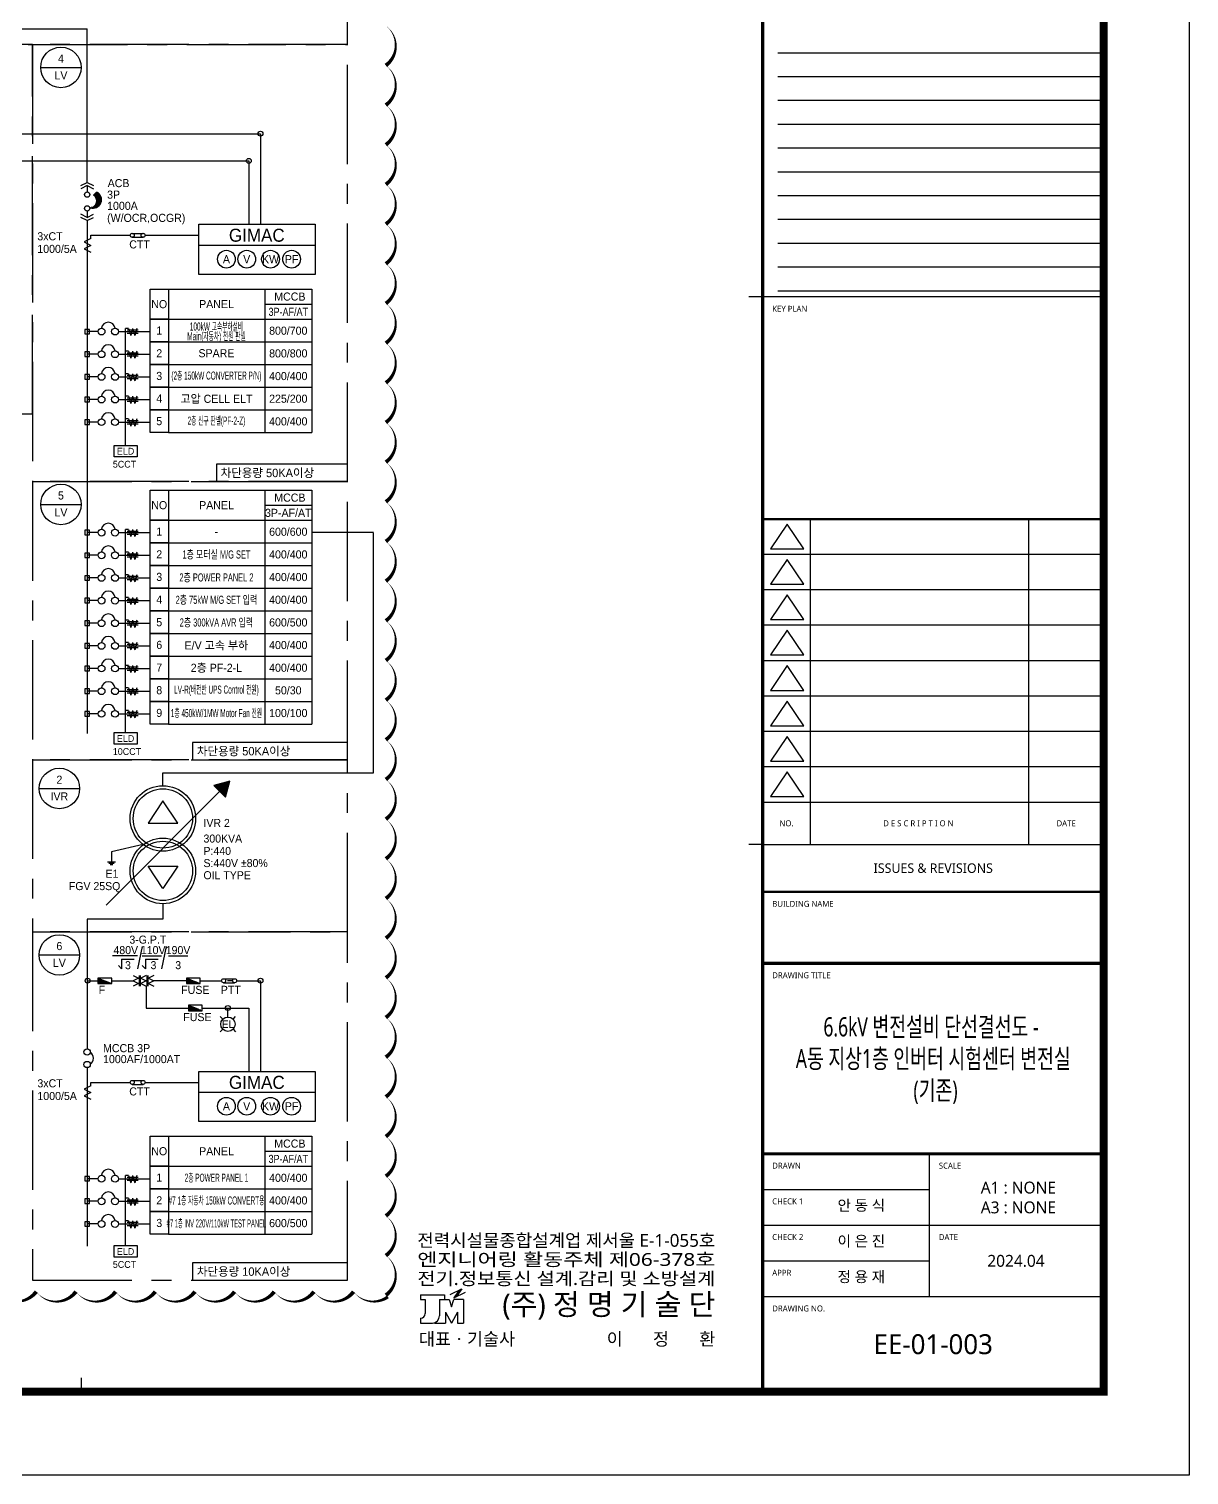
# Model space of a CAD drawing. Header units: millimetres. Extents: x 0 to 252300, y -45585 to -15885.
# Drawn here: x 111524 to 126150, y -45585 to -27358 of the extents above; entities that cross this region are included whole.
import ezdxf
from ezdxf.enums import TextEntityAlignment as Align

# ---------------------------------------------------------------- set-up
doc = ezdxf.new("R2010")
doc.units = ezdxf.units.MM
doc.header["$LTSCALE"] = 1000
for name, pattern in [('CEN', [62, 60, -1, 0, -1]), ('CENTER', [2, 1.25, -0.25, 0.25, -0.25]), ('ELP', [16.5, 14, -1, 0.5, -1])]:
    doc.linetypes.add(name, pattern=pattern)
for name, color, linetype in [('100', 4, 'Continuous'), ('150', 6, 'Continuous'), ('50', 3, 'Continuous'), ('60', 2, 'Continuous'), ('ABC', 1, 'Continuous'), ('BUS', 6, 'Continuous'), ('ELEC-BOX', 4, 'Continuous'), ('ELEC-TEXT', 2, 'Continuous'), ('L1-CEILING', 3, 'Continuous'), ('L3-GROUND', 2, 'ELP'), ('LAR', 1, 'Continuous'), ('line', 9, 'Continuous'), ('LINE3', 1, 'CENTER'), ('LL', 2, 'Continuous'), ('S', 4, 'Continuous'), ('SYM', 3, 'Continuous'), ('TEXT', 3, 'Continuous'), ('XR-SHEET(통신)$0$WD-E$0$WD', 6, 'Continuous'), ('XR-SHEET-SHT', 5, 'Continuous'), ('XR-SHEET-TEXT', 3, 'Continuous'), ('XREF', 7, 'CEN'), ('공동구', 8, 'Continuous')]:
    doc.layers.add(name, color=color, linetype=linetype)
doc.layers.add('XR-SHEET-TEMP', color=171, linetype='Continuous', plot=False)
doc.styles.add('GHS', font='malgun.ttf')
doc.styles.add('XR-SHEET$0$XREF-Form$0$맑은고딕', font='malgun.ttf')
doc.styles.add('XR-SHEET(통신)$0$WD-E$0$GHS', font='malgun.ttf')
doc.styles.add('돋움', font='')
doc.styles.add('맑은고딕', font='malgun.ttf')
doc.styles.add('맑은고딕B', font='malgunbd.ttf')
doc.styles.get('돋움').set_extended_font_data('Dotum')

# ---------------------------------------------------------------- blocks, each defined once
blk = doc.blocks.new('A$C73120EFD')
at = {"layer": 'XR-SHEET(통신)$0$WD-E$0$WD', "color": 4}
for p, q in [((-26494, 7105), (-26082, 7309)), ((-26165, 7268), (-26370, 6991)), ((-26370, 6991), (-25958, 7194)), ((-26308, 7075), (-26194, 7157)), ((-26082, 7309), (-26288, 7031)), ((-26287, 7103), (-26173, 7186)), ((-26266, 7131), (-26153, 7214)), ((-26245, 7160), (-26132, 7242)), ((-26224, 7188), (-26111, 7270)), ((-26203, 7216), (-26090, 7298)), ((-26183, 7244), (-26117, 7292)), ((-27546, 7102), (-27546, 6933)), ((-27546, 7102), (-26702, 7102)), ((-27546, 6933), (-27377, 6933)), ((-27377, 6933), (-27377, 6434)), ((-26871, 6933), (-26871, 6358)), ((-26871, 6933), (-26534, 6933)), ((-26702, 7102), (-26702, 6933)), ((-26534, 6933), (-26449, 6680)), ((-26449, 6680), (-26365, 6933)), ((-26370, 6991), (-26257, 7073)), ((-26027, 6933), (-26365, 6933)), ((-26349, 7019), (-26236, 7101)), ((-26328, 7047), (-26215, 7129)), ((-26314, 7018), (-26278, 7045)), ((-26027, 6933), (-26027, 6105)), ((-27546, 6273), (-27546, 6105)), ((-27546, 6273), (-27538, 6273)), ((-27052, 6115), (-27052, 6105)), ((-26660, 6490), (-26449, 6105)), ((-26660, 6490), (-26660, 6105)), ((-26238, 6490), (-26449, 6105)), ((-26238, 6490), (-26238, 6105)), ((-27546, 6105), (-27124, 6105)), ((-27052, 6105), (-26660, 6105)), ((-26238, 6105), (-26027, 6105))]:
    blk.add_line(p, q, dxfattribs=at)
for centre, radius in [((-27538, 6434), 160), ((-27124, 6358), 253)]:
    blk.add_arc(centre, radius, 270, 0, dxfattribs=at)
at = {"layer": 'XR-SHEET(통신)$0$WD-E$0$WD', "color": 4, "style": 'XR-SHEET(통신)$0$WD-E$0$GHS'}
for s, width, p, p2 in [('전력시설물종합설계업 제서울 E-1-055호', 0.877197, (-27655, 8791), (-17155, 8791)), ('엔지니어링 활동주체 제06-378호', 1.078185, (-27655, 8118), (-17155, 8118)), ('전기.정보통신 설계.감리 및 소방설계', 0.962199, (-27655, 7445), (-17155, 7445))]:
    blk.add_text(s, height=450, dxfattribs=dict(at, width=width)).set_placement(p, p2, align=Align.FIT)
for s, height, p in [('(주) 정 명 기 술 단', 750, (-17155, 6387)), ('이       정       환', 450, (-17155, 5315))]:
    blk.add_text(s, height=height, dxfattribs=at).set_placement(p, align=Align.RIGHT)
blk.add_text('대표ㆍ기술사 ', height=450, dxfattribs=at).set_placement((-27597, 5315))
blk = doc.blocks.new('XR-SHEET$0$XREF-Form$0$xr-form$0$TITLE')
at = {"layer": 'XR-SHEET-TEXT', "color": 4, "style": '맑은고딕B'}
for tag, height, p in [('TITLE1', 6, (776, 116.69)), ('TITLE4', 6, (776, 111.7)), ('TITLE2', 6, (776, 107.09)), ('TITLE5', 6, (776, 102.09)), ('TITLE3', 6, (776, 97.38)), ('A0.00', 7, (775.56, 32.33))]:
    blk.add_attdef(tag, text='', height=height, dxfattribs=at).set_placement(p, align=Align.MIDDLE_CENTER)
at = {"layer": 'XR-SHEET-TEXT', "color": 3, "style": 'XR-SHEET$0$XREF-Form$0$맑은고딕'}
for tag, p in [('NAME-1', (752.37, 76.33)), ('NAME-2', (752.37, 67.33)), ('NAME-3', (752.37, 58.33)), ('NAME-4', (752.37, 49.33))]:
    blk.add_attdef(tag, text='', height=2.7, dxfattribs=at).set_placement(p, align=Align.MIDDLE_LEFT)
for tag, p in [('SCALE-A1', (796.39, 73.17)), ('SCALE-A3', (796.39, 68.31)), ('DATE', (797.36, 53.01))]:
    blk.add_attdef(tag, text='', height=3, dxfattribs=at).set_placement(p, align=Align.MIDDLE)
blk = doc.blocks.new('XR-FORM-EE', base_point=(461, 408))
at = {"layer": 'Defpoints', "linetype": 'Continuous', "ltscale": 2}
for points in [[(147457, 71711), (163900, 71711)], [(147457, 70511), (163900, 70511)], [(147457, 69311), (163900, 69311)], [(147457, 68111), (163900, 68111)], [(147457, 66911), (163900, 66911)], [(147457, 65711), (163900, 65711)], [(147457, 64511), (163900, 64511)], [(147457, 63311), (163900, 63311)], [(147457, 62111), (163900, 62111)], [(147457, 60911), (163900, 60911)], [(147457, 59711), (163900, 59711)]]:
    blk.add_lwpolyline(points, dxfattribs=at)
at = {"layer": 'XR-SHEET-SHT', "color": 5}
for p, q in [((163900, 59400), (146700, 59400)), ((163900, 48198), (146700, 48198)), ((149100, 48198), (149100, 31800)), ((160100, 48198), (160100, 31800)), ((163900, 46413), (146700, 46413)), ((163900, 44628), (146700, 44628)), ((163900, 42844), (146700, 42844)), ((163900, 41059), (146700, 41059)), ((163900, 39274), (146700, 39274)), ((163900, 37489), (146700, 37489)), ((163900, 35705), (146700, 35705)), ((146700, 33920), (163900, 33920)), ((146700, 31800), (163900, 31800)), ((146700, 25800), (163900, 25800)), ((155100, 16200), (155100, 9000)), ((146700, 14400), (155100, 14400)), ((146700, 12600), (163900, 12600)), ((146700, 10800), (155100, 10800)), ((146700, 9000), (163900, 9000))]:
    blk.add_line(p, q, dxfattribs=at)
blk.add_lwpolyline([(0, 118800), (168200, 118800), (168200, 0), (0, 0)], close=True, dxfattribs=at)
at = {"layer": 'XR-SHEET-SHT', "color": 5, "const_width": 400}
blk.add_lwpolyline([(9300, 114600), (163900, 114600), (163900, 4200), (9300, 4200)], close=True, dxfattribs=at)
at = {"layer": 'XR-SHEET-SHT', "color": 5}
for points, const_width in [([(146700, 114600), (146700, 4200)], 160), ([(146700, 48198), (163900, 48198)], 114), ([(146700, 29400), (163900, 29400)], 114), ([(146700, 25800), (163900, 25800)], 160), ([(146700, 25800), (163900, 25800)], 140), ([(146700, 16200), (163900, 16200)], 160)]:
    blk.add_lwpolyline(points, dxfattribs=dict(at, const_width=const_width))
at = {"layer": 'XR-SHEET-SHT', "color": 5, "flags": 128}
for points in [[(147937, 47949), (147097, 46700), (148777, 46700)], [(147937, 46165), (147097, 44915), (148777, 44915)], [(147937, 44380), (147097, 43131), (148777, 43131)], [(147937, 42595), (147097, 41346), (148777, 41346)], [(147937, 40810), (147097, 39561), (148777, 39561)], [(147937, 39026), (147097, 37776), (148777, 37776)], [(147937, 37241), (147097, 35992), (148777, 35992)], [(147937, 35456), (147097, 34207), (148777, 34207)]]:
    blk.add_lwpolyline(points, close=True, dxfattribs=at)
at = {"layer": 'XR-SHEET-TEMP'}
for p, q in [((146700, 59400), (146000, 59400)), ((146700, 31800), (146000, 31800)), ((112350, 4200), (112350, 4900))]:
    blk.add_line(p, q, dxfattribs=at)
at = {"layer": 'S', "xscale": 1.431220871780062, "yscale": 1.431220896772468, "zscale": 1.431220886775505}
blk.add_blockref('A$C73120EFD', (168863, -1070), dxfattribs=at)
at = {"layer": 'XR-SHEET-TEXT', "color": 3}
ref = blk.add_blockref('XR-SHEET$0$XREF-Form$0$xr-form$0$TITLE', (0, -297), dxfattribs=dict(at, xscale=200, yscale=200, zscale=200))
ref.add_attrib('NAME-2', '안 동 식', dxfattribs={"color": 3, "height": 540, "style": '맑은고딕'}).set_placement((150474, 13169), align=Align.BOTTOM_LEFT)
ref.add_attrib('NAME-3', '이 은 진', dxfattribs={"color": 3, "height": 540, "style": '맑은고딕'}).set_placement((150474, 11369), align=Align.BOTTOM_LEFT)
ref.add_attrib('NAME-4', '정 용 재', dxfattribs={"color": 3, "height": 540, "style": '맑은고딕'}).set_placement((150474, 9569), align=Align.BOTTOM_LEFT)
ref.add_attrib('DATE', '2024.04', dxfattribs={"color": 3, "height": 600, "style": '맑은고딕'}).set_placement((159471, 10800), align=Align.MIDDLE)
at = {"layer": 'XR-SHEET-SHT', "color": 7, "style": 'XR-SHEET$0$XREF-Form$0$맑은고딕'}
for s, p in [('KEY PLAN', (147180, 58800)), ('BUILDING NAME', (147180, 28800)), ('DRAWING TITLE', (147180, 25200)), ('DRAWN', (147180, 15600)), ('SCALE', (155580, 15600)), ('CHECK 1', (147180, 13800)), ('CHECK 2', (147180, 12000)), ('DATE', (155580, 12000)), ('APPR', (147180, 10200)), ('DRAWING NO.', (147180, 8400))]:
    blk.add_text(s, height=300, dxfattribs=at).set_placement(p, align=Align.MIDDLE_LEFT)
for s, height, p in [('NO.', 300, (147900, 32860)), ('D E S C R I P T I O N ', 300, (154600, 32860)), ('DATE', 300, (162000, 32860)), ('ISSUES & REVISIONS', 480, (155300, 30600))]:
    blk.add_text(s, height=height, dxfattribs=at).set_placement(p, align=Align.MIDDLE_CENTER)

msp = doc.modelspace()

# ---------------------------------------------------------------- hatches: boundary and pattern name
at = {"layer": '공동구'}
msp.add_hatch(color=6, dxfattribs=at).paths.add_polyline_path([(114003, -37039), (114057, -36839), (113857, -36893)])

# ---------------------------------------------------------------- linework, layer by layer
at = {"color": 6}
for p, q in [((112327, -29616), (112437, -29506)), ((112341, -29615), (112437, -29520)), ((112342, -29454), (112383, -29414)), ((112350, -29460), (112391, -29419)), ((112356, -29467), (112399, -29424)), ((112362, -29475), (112406, -29431)), ((112367, -29483), (112412, -29438)), ((112369, -29561), (112436, -29493)), ((112371, -29492), (112418, -29445)), ((112374, -29502), (112423, -29453)), ((112375, -29541), (112434, -29482)), ((112376, -29513), (112427, -29462)), ((112377, -29526), (112431, -29472)), ((112304, -29613), (112307, -29609)), ((112315, -29615), (112327, -29602)), ((112358, -29612), (112433, -29536)), ((112380, -29603), (112424, -29558)), ((112288, -31144), (112230, -31144)), ((112230, -31144), (112230, -31201)), ((112288, -31201), (112288, -31144)), ((112230, -31201), (112288, -31201)), ((112397, -31172), (112258, -31172)), ((112653, -31172), (113053, -31172)), ((112288, -31429), (112230, -31429)), ((112230, -31429), (112230, -31486)), ((112230, -31486), (112288, -31486)), ((112397, -31458), (112258, -31458)), ((112288, -31486), (112288, -31429)), ((112653, -31458), (113053, -31458)), ((112288, -31715), (112230, -31715)), ((112230, -31715), (112230, -31772)), ((112288, -31772), (112288, -31715)), ((112230, -31772), (112288, -31772)), ((112397, -31743), (112258, -31743)), ((112653, -31743), (113053, -31743)), ((112288, -32000), (112230, -32000)), ((112230, -32000), (112230, -32057)), ((112230, -32057), (112288, -32057)), ((112397, -32029), (112258, -32029)), ((112288, -32057), (112288, -32000)), ((112653, -32029), (113053, -32029)), ((112288, -32286), (112230, -32286)), ((112230, -32286), (112230, -32343)), ((112230, -32343), (112288, -32343)), ((112397, -32314), (112258, -32314)), ((112288, -32343), (112288, -32286)), ((112653, -32314), (113053, -32314)), ((112288, -33677), (112230, -33677)), ((112230, -33677), (112230, -33735)), ((112397, -33706), (112258, -33706)), ((112288, -33735), (112288, -33677)), ((112653, -33706), (113053, -33706)), ((112230, -33735), (112288, -33735)), ((112288, -33963), (112230, -33963)), ((112230, -33963), (112230, -34020)), ((112230, -34020), (112288, -34020)), ((112397, -33992), (112258, -33992)), ((112288, -34020), (112288, -33963)), ((112653, -33992), (113053, -33992)), ((112288, -34249), (112230, -34249)), ((112230, -34249), (112230, -34306)), ((112288, -34306), (112288, -34249)), ((112230, -34306), (112288, -34306)), ((112397, -34277), (112258, -34277)), ((112653, -34277), (113053, -34277)), ((112288, -34534), (112230, -34534)), ((112230, -34534), (112230, -34591)), ((112230, -34591), (112288, -34591)), ((112397, -34563), (112258, -34563)), ((112288, -34591), (112288, -34534)), ((112653, -34563), (113053, -34563)), ((112288, -34820), (112230, -34820)), ((112230, -34820), (112230, -34877)), ((112230, -34877), (112288, -34877)), ((112397, -34848), (112258, -34848)), ((112288, -34877), (112288, -34820)), ((112653, -34848), (113053, -34848)), ((112288, -35105), (112230, -35105)), ((112230, -35105), (112230, -35163)), ((112230, -35163), (112288, -35163)), ((112397, -35134), (112258, -35134)), ((112288, -35163), (112288, -35105)), ((112653, -35134), (113053, -35134)), ((112288, -35391), (112230, -35391)), ((112230, -35391), (112230, -35448)), ((112230, -35448), (112288, -35448)), ((112397, -35419), (112258, -35419)), ((112288, -35448), (112288, -35391)), ((112653, -35419), (113053, -35419)), ((112288, -35676), (112230, -35676)), ((112230, -35676), (112230, -35734)), ((112397, -35705), (112258, -35705)), ((112288, -35734), (112288, -35676)), ((112653, -35705), (113053, -35705)), ((112230, -35734), (112288, -35734)), ((112288, -35962), (112230, -35962)), ((112230, -35962), (112230, -36019)), ((112230, -36019), (112288, -36019)), ((112397, -35990), (112258, -35990)), ((112288, -36019), (112288, -35962)), ((112653, -35990), (113053, -35990)), ((112394, -39323), (112459, -39389)), ((112394, -39330), (112453, -39389)), ((112394, -39336), (112447, -39389)), ((112394, -39342), (112441, -39389)), ((112394, -39348), (112435, -39389)), ((112394, -39354), (112429, -39389)), ((112394, -39360), (112422, -39389)), ((112394, -39367), (112416, -39389)), ((112397, -39321), (112466, -39389)), ((112408, -39325), (112472, -39389)), ((112418, -39329), (112478, -39389)), ((112428, -39333), (112484, -39389)), ((112439, -39338), (112490, -39389)), ((112449, -39342), (112496, -39389)), ((112459, -39346), (112503, -39389)), ((112469, -39350), (112509, -39389)), ((112480, -39354), (112515, -39389)), ((112490, -39358), (112521, -39389)), ((112500, -39362), (112527, -39389)), ((112510, -39366), (112534, -39389)), ((112521, -39370), (112540, -39389)), ((113510, -39323), (113576, -39389)), ((113510, -39330), (113569, -39389)), ((113510, -39336), (113563, -39389)), ((113510, -39342), (113557, -39389)), ((113510, -39348), (113551, -39389)), ((113510, -39354), (113545, -39389)), ((113510, -39360), (113539, -39389)), ((113510, -39367), (113532, -39389)), ((113513, -39321), (113582, -39389)), ((113524, -39325), (113588, -39389)), ((113534, -39329), (113594, -39389)), ((113544, -39333), (113600, -39389)), ((113555, -39338), (113606, -39389)), ((113565, -39342), (113613, -39389)), ((113575, -39346), (113619, -39389)), ((113585, -39350), (113625, -39389)), ((113596, -39354), (113631, -39389)), ((113606, -39358), (113637, -39389)), ((113616, -39362), (113643, -39389)), ((113627, -39366), (113650, -39389)), ((113637, -39370), (113656, -39389)), ((112394, -39373), (112410, -39389)), ((112394, -39379), (112404, -39389)), ((112394, -39385), (112398, -39389)), ((112531, -39375), (112546, -39389)), ((112541, -39379), (112552, -39389)), ((112552, -39383), (112558, -39389)), ((112562, -39387), (112564, -39389)), ((113510, -39373), (113526, -39389)), ((113510, -39379), (113520, -39389)), ((113510, -39385), (113514, -39389)), ((113647, -39375), (113662, -39389)), ((113657, -39379), (113668, -39389)), ((113668, -39383), (113674, -39389)), ((113678, -39387), (113680, -39389)), ((113536, -39667), (113601, -39733)), ((113536, -39673), (113595, -39733)), ((113536, -39679), (113589, -39733)), ((113536, -39685), (113583, -39733)), ((113536, -39691), (113577, -39733)), ((113536, -39698), (113571, -39733)), ((113536, -39704), (113564, -39733)), ((113536, -39710), (113558, -39733)), ((113536, -39716), (113552, -39733)), ((113536, -39722), (113546, -39733)), ((113536, -39728), (113540, -39733)), ((113539, -39664), (113608, -39733)), ((113550, -39668), (113614, -39733)), ((113560, -39673), (113620, -39733)), ((113570, -39677), (113626, -39733)), ((113580, -39681), (113632, -39733)), ((113591, -39685), (113638, -39733)), ((113601, -39689), (113645, -39733)), ((113611, -39693), (113651, -39733)), ((113622, -39697), (113657, -39733)), ((113632, -39701), (113663, -39733)), ((113642, -39705), (113669, -39733)), ((113652, -39710), (113675, -39733)), ((113663, -39714), (113682, -39733)), ((113673, -39718), (113688, -39733)), ((113683, -39722), (113694, -39733)), ((113694, -39726), (113700, -39733)), ((113704, -39730), (113706, -39733)), ((112288, -41820), (112230, -41820)), ((112230, -41820), (112230, -41877)), ((112230, -41877), (112288, -41877)), ((112397, -41849), (112258, -41849)), ((112288, -41877), (112288, -41820)), ((112653, -41849), (113053, -41849)), ((112288, -42105), (112230, -42105)), ((112230, -42105), (112230, -42163)), ((112230, -42163), (112288, -42163)), ((112397, -42134), (112258, -42134)), ((112288, -42163), (112288, -42105)), ((112653, -42134), (113053, -42134)), ((112288, -42391), (112230, -42391)), ((112230, -42391), (112230, -42448)), ((112230, -42448), (112288, -42448)), ((112397, -42420), (112258, -42420)), ((112288, -42448), (112288, -42391)), ((112653, -42420), (113053, -42420))]:
    msp.add_line(p, q, dxfattribs=at)
for centre, radius in [((114444, -28678), 31), ((114296, -29021), 31), ((112440, -31172), 43), ((112610, -31172), 43), ((112440, -31458), 43), ((112610, -31458), 43), ((112440, -31743), 43), ((112610, -31743), 43), ((112440, -32029), 43), ((112610, -32029), 43), ((112440, -32314), 43), ((112610, -32314), 43), ((112440, -33706), 43), ((112610, -33706), 43), ((112440, -33992), 43), ((112610, -33992), 43), ((112440, -34277), 43), ((112610, -34277), 43), ((112440, -34563), 43), ((112610, -34563), 43), ((112440, -34848), 43), ((112610, -34848), 43), ((112440, -35134), 43), ((112610, -35134), 43), ((112440, -35419), 43), ((112610, -35419), 43), ((112440, -35705), 43), ((112610, -35705), 43), ((112440, -35990), 43), ((112610, -35990), 43), ((112264, -39354), 31), ((114444, -39354), 31), ((114033, -39698), 31), ((112440, -41849), 43), ((112610, -41849), 43), ((112440, -42134), 43), ((112610, -42134), 43), ((112440, -42420), 43), ((112610, -42420), 43)]:
    msp.add_circle(centre, radius, dxfattribs=at)
for centre in [(112525, -31140), (112525, -31425), (112525, -31711), (112525, -31996), (112525, -32282), (112525, -33674), (112525, -33959), (112525, -34245), (112525, -34530), (112525, -34816), (112525, -35101), (112525, -35387), (112525, -35672), (112525, -35958), (112525, -41816), (112525, -42102), (112525, -42387)]:
    msp.add_arc(centre, 85.5, 6.973, 173.027, dxfattribs=at)
at = {"layer": '100', "color": 6}
for centre, radius in [((113213, -37309), 413), ((113213, -37309), 374), ((113213, -37970), 413), ((113213, -37970), 374)]:
    msp.add_circle(centre, radius, dxfattribs=at)
at = {"layer": '150', "color": 6}
for p, q in [((112306, -30001), (112222, -30043)), ((112222, -30043), (112306, -30086)), ((112306, -29959), (112433, -29959)), ((112306, -30001), (112306, -29959)), ((112306, -30086), (112222, -30128)), ((112222, -30128), (112306, -30170)), ((112781, -31132), (112742, -31132)), ((112781, -31132), (112807, -31223)), ((112832, -31132), (112807, -31223)), ((112832, -31132), (112858, -31223)), ((112883, -31132), (112858, -31223)), ((112781, -31417), (112742, -31417)), ((112781, -31417), (112807, -31509)), ((112832, -31417), (112807, -31509)), ((112832, -31417), (112858, -31509)), ((112883, -31417), (112858, -31509)), ((112781, -31703), (112742, -31703)), ((112781, -31703), (112807, -31795)), ((112832, -31703), (112807, -31795)), ((112832, -31703), (112858, -31795)), ((112883, -31703), (112858, -31795)), ((112781, -31988), (112742, -31988)), ((112781, -31988), (112807, -32080)), ((112832, -31988), (112807, -32080)), ((112832, -31988), (112858, -32080)), ((112883, -31988), (112858, -32080)), ((112781, -32274), (112742, -32274)), ((112781, -32274), (112807, -32366)), ((112832, -32274), (112807, -32366)), ((112832, -32274), (112858, -32366)), ((112883, -32274), (112858, -32366)), ((112781, -33665), (112742, -33665)), ((112781, -33665), (112807, -33757)), ((112832, -33665), (112807, -33757)), ((112832, -33665), (112858, -33757)), ((112883, -33665), (112858, -33757)), ((112781, -33951), (112742, -33951)), ((112781, -33951), (112807, -34043)), ((112832, -33951), (112807, -34043)), ((112832, -33951), (112858, -34043)), ((112883, -33951), (112858, -34043)), ((112781, -34237), (112742, -34237)), ((112781, -34237), (112807, -34328)), ((112832, -34237), (112807, -34328)), ((112832, -34237), (112858, -34328)), ((112883, -34237), (112858, -34328)), ((112781, -34522), (112742, -34522)), ((112781, -34522), (112807, -34614)), ((112832, -34522), (112807, -34614)), ((112832, -34522), (112858, -34614)), ((112883, -34522), (112858, -34614)), ((112781, -34808), (112742, -34808)), ((112781, -34808), (112807, -34900)), ((112832, -34808), (112807, -34900)), ((112832, -34808), (112858, -34900)), ((112883, -34808), (112858, -34900)), ((112781, -35093), (112742, -35093)), ((112781, -35093), (112807, -35185)), ((112832, -35093), (112807, -35185)), ((112832, -35093), (112858, -35185)), ((112883, -35093), (112858, -35185)), ((112781, -35379), (112742, -35379)), ((112781, -35379), (112807, -35471)), ((112832, -35379), (112807, -35471)), ((112832, -35379), (112858, -35471)), ((112883, -35379), (112858, -35471)), ((112781, -35664), (112742, -35664)), ((112781, -35664), (112807, -35756)), ((112832, -35664), (112807, -35756)), ((112832, -35664), (112858, -35756)), ((112883, -35664), (112858, -35756)), ((112781, -35950), (112742, -35950)), ((112781, -35950), (112807, -36042)), ((112832, -35950), (112807, -36042)), ((112832, -35950), (112858, -36042)), ((112883, -35950), (112858, -36042)), ((112839, -39288), (112905, -39321)), ((112905, -39321), (112839, -39354)), ((112839, -39354), (112905, -39388)), ((113002, -39288), (112936, -39321)), ((112936, -39321), (113002, -39354)), ((113002, -39354), (112936, -39388)), ((113098, -39288), (113032, -39321)), ((113032, -39321), (113098, -39354)), ((113098, -39354), (113032, -39388)), ((112905, -39388), (112839, -39421)), ((112936, -39388), (113002, -39421)), ((113032, -39388), (113098, -39421)), ((112306, -40635), (112433, -40635)), ((112306, -40677), (112306, -40635)), ((112306, -40677), (112222, -40720)), ((112222, -40720), (112306, -40762)), ((112306, -40762), (112222, -40804)), ((112222, -40804), (112306, -40847)), ((112781, -41808), (112742, -41808)), ((112781, -41808), (112807, -41900)), ((112832, -41808), (112807, -41900)), ((112832, -41808), (112858, -41900)), ((112883, -41808), (112858, -41900)), ((112781, -42093), (112742, -42093)), ((112781, -42093), (112807, -42185)), ((112832, -42093), (112807, -42185)), ((112832, -42093), (112858, -42185)), ((112883, -42093), (112858, -42185)), ((112781, -42379), (112742, -42379)), ((112781, -42379), (112807, -42471)), ((112832, -42379), (112807, -42471)), ((112832, -42379), (112858, -42471)), ((112883, -42379), (112858, -42471))]:
    msp.add_line(p, q, dxfattribs=at)
at = {"layer": '50', "color": 6}
for p, q in [((112599, -32606), (112888, -32606)), ((112599, -32753), (112599, -32606)), ((112888, -32606), (112888, -32753)), ((112888, -32753), (112599, -32753)), ((112599, -36227), (112888, -36227)), ((112599, -36374), (112599, -36227)), ((112888, -36227), (112888, -36374)), ((112888, -36374), (112599, -36374)), ((112394, -39320), (112568, -39389)), ((112394, -39320), (112394, -39389)), ((112568, -39320), (112394, -39320)), ((112568, -39389), (112568, -39320)), ((113510, -39320), (113684, -39389)), ((113510, -39320), (113510, -39389)), ((113684, -39320), (113510, -39320)), ((113684, -39389), (113684, -39320)), ((112394, -39389), (112568, -39389)), ((113510, -39389), (113684, -39389)), ((113536, -39663), (113710, -39733)), ((113536, -39663), (113536, -39733)), ((113710, -39663), (113536, -39663)), ((113536, -39733), (113710, -39733)), ((113710, -39733), (113710, -39663)), ((112599, -42693), (112888, -42693)), ((112599, -42840), (112599, -42693)), ((112888, -42693), (112888, -42840)), ((112888, -42840), (112599, -42840))]:
    msp.add_line(p, q, dxfattribs=at)
for centre in [(112258, -40252), (112258, -40410)]:
    msp.add_circle(centre, 39.6, dxfattribs=at)
msp.add_arc((112238, -40331), 99, 306.8699, 53.1301, dxfattribs=at)
at = {"layer": '60', "color": 6}
for p, q in [((112826, -29934), (112964, -29934)), ((112826, -29984), (112964, -29984)), ((113979, -39329), (114117, -39329)), ((113979, -39380), (114117, -39380)), ((112826, -40610), (112964, -40610)), ((112826, -40660), (112964, -40660))]:
    msp.add_line(p, q, dxfattribs=at)
for centre in [(112826, -29959), (112964, -29959), (113979, -39354), (114117, -39354), (112826, -40635), (112964, -40635)]:
    msp.add_circle(centre, 25.2, dxfattribs=at)
at = {"layer": 'ABC', "color": 6}
for p, q in [((111673, -33351), (112183, -33351)), ((111653, -36931), (112162, -36931)), ((111653, -39029), (112162, -39029))]:
    msp.add_line(p, q, dxfattribs=at)
for centre in [(111928, -33351), (111908, -36931), (111908, -39029)]:
    msp.add_circle(centre, 255, dxfattribs=at)
at = {"layer": 'BUS', "color": 6}
for p, q in [((101067, -27358), (112258, -27358)), ((112258, -29292), (112258, -27358)), ((112258, -29773), (112258, -36238)), ((115869, -33706), (115090, -33706)), ((115869, -36733), (115869, -33707)), ((113213, -36895), (113213, -36733)), ((113213, -36733), (115869, -36733)), ((113213, -37087), (113026, -37369)), ((113401, -37369), (113213, -37087)), ((113026, -37369), (113401, -37369)), ((113026, -37910), (113401, -37910)), ((113213, -38192), (113026, -37910)), ((113401, -37910), (113213, -38192)), ((113213, -38383), (113213, -38580)), ((113213, -38580), (112258, -38580)), ((112258, -38580), (112258, -40212)), ((112258, -40450), (112258, -42700))]:
    msp.add_line(p, q, dxfattribs=at)
at = {"layer": 'ELEC-BOX', "color": 6}
for p, q in [((115542, -32844), (113888, -32844)), ((113888, -32844), (113888, -33062)), ((115542, -33062), (115542, -32844)), ((113888, -33062), (115542, -33062)), ((115542, -36351), (113588, -36351)), ((113588, -36351), (113588, -36569)), ((115542, -36569), (115542, -36351)), ((113588, -36569), (115542, -36569)), ((115542, -42909), (113588, -42909)), ((113588, -42909), (113588, -43127)), ((115542, -43127), (115542, -42909)), ((113588, -43127), (115542, -43127))]:
    msp.add_line(p, q, dxfattribs=at)
at = {"layer": 'L1-CEILING', "color": 6}
for p, q in [((103253, -28678), (114444, -28678)), ((114444, -28678), (114444, -29820)), ((103105, -29021), (114296, -29021)), ((114296, -29021), (114296, -29820)), ((112989, -29959), (113667, -29959)), ((112264, -39354), (112394, -39354)), ((112568, -39354), (112852, -39354)), ((112913, -39288), (112913, -39421)), ((112928, -39288), (112928, -39421)), ((113010, -39288), (113010, -39421)), ((113024, -39288), (113024, -39421)), ((113510, -39354), (113098, -39354)), ((113684, -39354), (113954, -39354)), ((114092, -39354), (114027, -39354)), ((114142, -39354), (114444, -39354)), ((114444, -39354), (114444, -40497)), ((113002, -39421), (113002, -39698)), ((113002, -39698), (113536, -39698)), ((113710, -39698), (113879, -39698)), ((113879, -39698), (114296, -39698)), ((114033, -39811), (114033, -39698)), ((114296, -39698), (114296, -40497)), ((113969, -39838), (113936, -39805)), ((114097, -39838), (114129, -39805)), ((113969, -39966), (113936, -39998)), ((114097, -39966), (114129, -39998)), ((112989, -40635), (113667, -40635))]:
    msp.add_line(p, q, dxfattribs=at)
msp.add_circle((114033, -39902), 90.6, dxfattribs=at)
at = {"layer": 'L3-GROUND', "color": 6}
for p, q in [((113667, -29820), (115133, -29820)), ((113667, -30451), (113667, -29820)), ((115133, -29820), (115133, -30451)), ((113667, -30084), (115133, -30084)), ((115133, -30451), (113667, -30451)), ((113667, -40497), (115133, -40497)), ((113667, -41127), (113667, -40497)), ((115133, -40497), (115133, -41127)), ((113667, -40760), (115133, -40760)), ((115133, -41127), (113667, -41127))]:
    msp.add_line(p, q, dxfattribs=at)
at = {"layer": 'line', "color": 6}
for p, q in [((112178, -29332), (112258, -29292)), ((112258, -29332), (112178, -29372)), ((112258, -29292), (112338, -29332)), ((112258, -29332), (112258, -29413)), ((112258, -29332), (112338, -29372)), ((112338, -29453), (112378, -29413)), ((112258, -29733), (112178, -29693)), ((112258, -29653), (112258, -29733)), ((112258, -29733), (112338, -29693)), ((112258, -29773), (112178, -29733)), ((112258, -29773), (112338, -29733)), ((112743, -32606), (112743, -31132)), ((112761, -31152), (112901, -31152)), ((112761, -31193), (112901, -31193)), ((112761, -31438), (112901, -31438)), ((112761, -31479), (112901, -31479)), ((112761, -31723), (112901, -31723)), ((112761, -31764), (112901, -31764)), ((112761, -32009), (112901, -32009)), ((112761, -32050), (112901, -32050)), ((112761, -32294), (112901, -32294)), ((112761, -32335), (112901, -32335)), ((112743, -36227), (112743, -33665)), ((112761, -33686), (112901, -33686)), ((112761, -33727), (112901, -33727)), ((112761, -33972), (112901, -33972)), ((112761, -34013), (112901, -34013)), ((112761, -34257), (112901, -34257)), ((112761, -34298), (112901, -34298)), ((112761, -34543), (112901, -34543)), ((112761, -34584), (112901, -34584)), ((112761, -34828), (112901, -34828)), ((112761, -34869), (112901, -34869)), ((112761, -35114), (112901, -35114)), ((112761, -35155), (112901, -35155)), ((112761, -35399), (112901, -35399)), ((112761, -35440), (112901, -35440)), ((112761, -35685), (112901, -35685)), ((112761, -35726), (112901, -35726)), ((112761, -35970), (112901, -35970)), ((112761, -36011), (112901, -36011)), ((112743, -42693), (112743, -41808)), ((112761, -41828), (112901, -41828)), ((112761, -41869), (112901, -41869)), ((112761, -42114), (112901, -42114)), ((112761, -42155), (112901, -42155)), ((112761, -42399), (112901, -42399)), ((112761, -42440), (112901, -42440))]:
    msp.add_line(p, q, dxfattribs=at)
at = {"layer": 'line', "color": 6, "linetype": 'Continuous'}
for p, q in [((112433, -29959), (112801, -29959)), ((112433, -40635), (112801, -40635))]:
    msp.add_line(p, q, dxfattribs=at)
at = {"layer": 'line', "color": 6}
for centre in [(112258, -29446), (112258, -29620)]:
    msp.add_circle(centre, 33.4, dxfattribs=at)
for centre, radius, start, end in [((112331, -29510), 108, 252.5973, 63.7999), ((112292, -29526), 87.1, 274.3987, 57.5288)]:
    msp.add_arc(centre, radius, start, end, dxfattribs=at)
at = {"layer": 'LINE3', "color": 6}
for p, q in [((115542, -27554), (115542, -25033)), ((99515, -27554), (115542, -27554)), ((111571, -27554), (107811, -27554)), ((111571, -32210), (111571, -27554)), ((115542, -27554), (111571, -27554)), ((111571, -27554), (111571, -33062)), ((115542, -33062), (115542, -27554)), ((107811, -32210), (111571, -32210)), ((111571, -33062), (115542, -33062)), ((115542, -33062), (111571, -33062)), ((111571, -33062), (111571, -36569)), ((115542, -36569), (115542, -33062)), ((111571, -36569), (115542, -36569)), ((115542, -36569), (111571, -36569)), ((111571, -36569), (111571, -38739)), ((115542, -38739), (115542, -36569)), ((111571, -38739), (115542, -38739)), ((115542, -38739), (111571, -38739)), ((111571, -38739), (111571, -43127)), ((115542, -43127), (115542, -38739)), ((111571, -43127), (115542, -43127))]:
    msp.add_line(p, q, dxfattribs=at)
at = {"layer": 'LL', "color": 6}
for p, q in [((112953, -38922), (112893, -39203)), ((113254, -38922), (113194, -39203)), ((112893, -39042), (112578, -39042)), ((112692, -39203), (112652, -39162)), ((112692, -39082), (112853, -39082)), ((112692, -39082), (112692, -39203)), ((112953, -39042), (113194, -39042)), ((112993, -39203), (112953, -39162)), ((112993, -39082), (113154, -39082)), ((112993, -39082), (112993, -39203)), ((113285, -39042), (113526, -39042))]:
    msp.add_line(p, q, dxfattribs=at)
at = {"layer": 'SYM', "color": 6}
for p, q in [((111673, -27843), (112183, -27843)), ((113053, -31017), (113053, -30636)), ((113053, -30636), (113282, -30636)), ((113282, -30636), (113282, -31302)), ((113282, -30636), (115090, -30636)), ((113282, -30636), (113282, -31017)), ((114499, -30636), (114499, -32444)), ((115090, -30636), (115090, -32444)), ((114499, -30826), (115090, -30826)), ((113053, -31302), (113053, -31017)), ((113053, -31017), (113282, -31017)), ((113282, -31017), (113053, -31017)), ((113053, -31302), (113053, -31017)), ((113053, -31017), (113282, -31017)), ((113282, -31017), (115090, -31017)), ((113282, -31017), (113282, -31302)), ((113282, -31017), (113282, -31302)), ((113282, -31302), (113053, -31302)), ((113053, -31588), (113053, -31302)), ((113053, -31302), (113282, -31302)), ((113282, -31302), (113053, -31302)), ((113282, -31302), (115090, -31302)), ((113282, -31302), (113282, -31588)), ((113282, -31588), (113053, -31588)), ((113053, -31873), (113053, -31588)), ((113053, -31588), (113282, -31588)), ((113053, -31873), (113053, -31588)), ((113053, -31588), (113282, -31588)), ((113282, -31588), (115090, -31588)), ((113282, -31588), (113282, -31873)), ((113282, -31588), (113282, -31873)), ((113282, -31873), (113053, -31873)), ((113053, -32159), (113053, -31873)), ((113053, -31873), (113282, -31873)), ((113282, -31873), (113053, -31873)), ((113282, -31873), (115090, -31873)), ((113282, -31873), (113282, -32159)), ((113282, -32159), (113053, -32159)), ((113053, -32444), (113053, -32159)), ((113053, -32159), (113282, -32159)), ((113282, -32159), (115090, -32159)), ((113282, -32159), (113282, -32444)), ((113282, -32444), (113053, -32444)), ((113282, -32444), (115090, -32444))]:
    msp.add_line(p, q, dxfattribs=at)
at = {"layer": 'SYM'}
for points in [[(116024, -27318, 0, 50, -0.5), (116024, -27818, 0, 50, -0.5), (116024, -28318, 0, 50, -0.5), (116024, -28818, 0, 50, -0.5), (116024, -29318, 0, 50, -0.5), (116024, -29818, 0, 50, -0.5), (116024, -30318, 0, 50, -0.5), (116024, -30818, 0, 50, -0.5), (116024, -31318, 0, 50, -0.5), (116024, -31818, 0, 50, -0.5), (116024, -32318, 0, 50, -0.5), (116024, -32818, 0, 50, -0.5), (116024, -33318, 0, 50, -0.5), (116024, -33818, 0, 50, -0.5), (116024, -34318, 0, 50, -0.5), (116024, -34818, 0, 50, -0.5), (116024, -35318, 0, 50, -0.5), (116024, -35818, 0, 50, -0.5), (116024, -36318, 0, 50, -0.5), (116024, -36818, 0, 50, -0.5), (116024, -37318, 0, 50, -0.5), (116024, -37818, 0, 50, -0.5), (116024, -38318, 0, 50, -0.5), (116024, -38818, 0, 50, -0.5), (116024, -39318, 0, 50, -0.5), (116024, -39818, 0, 50, -0.5), (116024, -40318, 0, 50, -0.5), (116024, -40818, 0, 50, -0.5), (116024, -41318, 0, 50, -0.5), (116024, -41818, 0, 50, -0.5), (116024, -42318, 0, 50, -0.5), (116024, -42818, 0, 50, -0.5), (116024, -43318, 0, 3.72, -0.034547), (116049, -43339, 0, 3.72, -0.034547)], [(111237, -43369, 13.4, 50, 0.353107), (111617, -43273, 0, 50, 0.5), (112117, -43273, 0, 50, 0.5), (112617, -43273, 0, 50, 0.5), (113117, -43273, 0, 50, 0.5), (113617, -43273, 0, 50, 0.5), (114117, -43273, 0, 50, 0.5), (114617, -43273, 0, 50, 0.5), (115117, -43273, 0, 50, 0.5), (115617, -43273, 0, 41.7, 0.407424), (116049, -43339, 0, 0, 0)]]:
    msp.add_lwpolyline(points, format="xyseb", dxfattribs=at)
at = {"layer": 'SYM', "color": 6}
for centre, radius in [((111928, -27843), 255), ((114014, -30260), 112), ((114270, -30260), 112), ((114570, -30260), 112), ((114836, -30260), 112)]:
    msp.add_circle(centre, radius, dxfattribs=at)
at = {"layer": 'TEXT', "color": 6}
for p, q in [((113053, -33551), (113053, -33170)), ((113053, -33170), (113282, -33170)), ((113282, -33170), (113282, -33836)), ((113282, -33170), (115090, -33170)), ((113282, -33170), (113282, -33551)), ((114499, -33170), (114499, -36120)), ((115090, -33170), (115090, -36120)), ((114499, -33360), (115090, -33360)), ((113053, -33836), (113053, -33551)), ((113053, -33551), (113282, -33551)), ((113282, -33551), (113053, -33551)), ((113053, -33836), (113053, -33551)), ((113053, -33551), (113282, -33551)), ((113282, -33551), (115090, -33551)), ((113282, -33551), (113282, -33836)), ((113282, -33551), (113282, -33836)), ((113282, -33836), (113053, -33836)), ((113053, -34122), (113053, -33836)), ((113053, -33836), (113282, -33836)), ((113282, -33836), (113053, -33836)), ((113282, -33836), (115090, -33836)), ((113282, -33836), (113282, -34122)), ((113282, -34122), (113053, -34122)), ((113053, -34407), (113053, -34122)), ((113053, -34122), (113282, -34122)), ((113053, -34407), (113053, -34122)), ((113053, -34122), (113282, -34122)), ((113282, -34122), (115090, -34122)), ((113282, -34122), (113282, -34407)), ((113282, -34122), (113282, -34407)), ((113282, -34407), (113053, -34407)), ((113053, -34693), (113053, -34407)), ((113053, -34407), (113282, -34407)), ((113282, -34407), (113053, -34407)), ((113282, -34407), (115090, -34407)), ((113282, -34407), (113282, -34693)), ((113282, -34693), (113053, -34693)), ((113053, -34978), (113053, -34693)), ((113053, -34693), (113282, -34693)), ((113282, -34693), (115090, -34693)), ((113282, -34693), (113282, -34978)), ((113282, -34978), (113053, -34978)), ((113053, -35264), (113053, -34978)), ((113053, -34978), (113282, -34978)), ((113282, -34978), (115090, -34978)), ((113282, -34978), (113282, -35264)), ((113053, -35549), (113053, -35264)), ((113053, -35264), (113282, -35264)), ((113282, -35264), (113053, -35264)), ((113282, -35264), (115090, -35264)), ((113282, -35264), (113282, -35549)), ((113282, -35549), (113053, -35549)), ((113053, -35835), (113053, -35549)), ((113053, -35549), (113282, -35549)), ((113282, -35549), (115090, -35549)), ((113282, -35549), (113282, -35835)), ((113282, -35835), (113053, -35835)), ((113053, -36120), (113053, -35835)), ((113053, -35835), (113282, -35835)), ((113282, -35835), (115090, -35835)), ((113282, -35835), (113282, -36120)), ((113282, -36120), (113053, -36120)), ((113282, -36120), (115090, -36120)), ((112564, -37728), (112564, -37860)), ((112965, -37639), (112566, -37728)), ((112614, -37860), (112514, -37860)), ((112597, -37877), (112531, -37877)), ((112581, -37893), (112548, -37893)), ((113053, -41693), (113053, -41312)), ((113053, -41312), (113282, -41312)), ((113282, -41312), (113282, -41979)), ((113282, -41312), (115090, -41312)), ((113282, -41312), (113282, -41693)), ((114499, -41312), (114499, -42550)), ((115090, -41312), (115090, -42550)), ((114499, -41503), (115090, -41503)), ((113053, -41979), (113053, -41693)), ((113053, -41693), (113282, -41693)), ((113282, -41693), (113053, -41693)), ((113053, -41979), (113053, -41693)), ((113053, -41693), (113282, -41693)), ((113282, -41693), (115090, -41693)), ((113282, -41693), (113282, -41979)), ((113282, -41693), (113282, -41979)), ((113282, -41979), (113053, -41979)), ((113053, -42264), (113053, -41979)), ((113053, -41979), (113282, -41979)), ((113282, -41979), (113053, -41979)), ((113282, -41979), (115090, -41979)), ((113282, -41979), (113282, -42264)), ((113282, -42264), (113053, -42264)), ((113053, -42550), (113053, -42264)), ((113053, -42264), (113282, -42264)), ((113053, -42550), (113053, -42264)), ((113053, -42264), (113282, -42264)), ((113282, -42264), (115090, -42264)), ((113282, -42264), (113282, -42550)), ((113282, -42264), (113282, -42550)), ((113282, -42550), (113053, -42550)), ((113282, -42550), (113053, -42550)), ((113282, -42550), (115090, -42550))]:
    msp.add_line(p, q, dxfattribs=at)
for centre in [(114014, -40936), (114270, -40936), (114570, -40936), (114836, -40936)]:
    msp.add_circle(centre, 112, dxfattribs=at)
at = {"layer": '공동구', "color": 6}
for p, q in [((112497, -38400), (113930, -36966)), ((114057, -36839), (113857, -36893)), ((113857, -36893), (114003, -37039)), ((114003, -37039), (114057, -36839))]:
    msp.add_line(p, q, dxfattribs=at)

# ---------------------------------------------------------------- block references
at = {"layer": 'XREF', "xscale": 0.25, "yscale": 0.25, "zscale": 0.25}
msp.add_blockref('XR-FORM-EE', (84215, -45483), dxfattribs=at)

# ---------------------------------------------------------------- texts
at = {"color": 6, "style": '돋움'}
for p in [(113889, -30826), (113889, -33360), (113889, -41503)]:
    msp.add_text('PANEL', height=102.1, dxfattribs=at).set_placement(p, align=Align.MIDDLE)
for s, p in [('5CCT', (112582, -32887)), ('10CCT', (112582, -36508)), ('5CCT', (112582, -42973))]:
    msp.add_text(s, height=85.9, dxfattribs=at).set_placement(p)
at = {"layer": '60', "color": 6, "style": '돋움'}
for s, height, p in [('1000/5A', 102.1, (111630, -30181)), ('E1', 101.4, (112490, -38056)), ('FGV 25SQ', 101.4, (112028, -38212)), ('MCCB 3P ', 102.1, (112459, -40255)), ('1000AF/1000AT', 102.06, (112459, -40393)), ('1000/5A', 102.1, (111631, -40858))]:
    msp.add_text(s, height=height, dxfattribs=at).set_placement(p)
for s, height, p in [('3-G.P.T', 101.4, (113023, -38836)), ('480V', 101.4, (112745, -38968)), ('110V', 101.4, (113091, -38968)), ('190V', 101.4, (113404, -38968)), ('3', 101, (112773, -39158)), ('3', 101, (113094, -39158)), ('3', 101, (113406, -39158))]:
    msp.add_text(s, height=height, dxfattribs=at).set_placement(p, align=Align.MIDDLE)
at = {"layer": 'ABC', "color": 6, "style": '돋움'}
for s, height, p in [('4', 102, (111928, -27731)), ('LV', 102.1, (111928, -27943)), ('5', 102, (111928, -33239)), ('2', 102, (111908, -36820)), ('IVR', 102.1, (111908, -37031)), ('6', 102, (111908, -38917)), ('LV', 102.1, (111908, -39129))]:
    msp.add_text(s, height=height, dxfattribs=at).set_placement(p, align=Align.MIDDLE)
at = {"layer": 'ELEC-TEXT', "color": 6, "style": '돋움'}
for s, p in [('차단용량 50KA이상', (113942, -33007)), ('차단용량 50KA이상', (113642, -36514)), ('차단용량 10KA이상', (113642, -43073))]:
    msp.add_text(s, height=106.14, dxfattribs=at).set_placement(p)
at = {"layer": 'L3-GROUND', "color": 6, "style": '돋움'}
for p in [(114397, -30040), (114397, -40717)]:
    msp.add_text('GIMAC', height=164, dxfattribs=at).set_placement(p, align=Align.CENTER)
for s, height, p in [('CTT', 102.1, (112789, -30124)), ('F', 102, (112403, -39520)), ('FUSE', 102.1, (113444, -39520)), ('PTT', 102.1, (113943, -39520)), ('FUSE', 102.1, (113470, -39863)), ('CTT', 102.1, (112789, -40800))]:
    msp.add_text(s, height=height, dxfattribs=at).set_placement(p)
for s, height, p in [('A', 102, (114014, -30260)), ('V', 102, (114270, -30260)), ('KW', 102.1, (114570, -30260)), ('PF', 102.1, (114836, -30260)), ('EL', 93.9, (114033, -39902)), ('A', 102, (114014, -40936)), ('V', 102, (114270, -40936)), ('KW', 102.1, (114570, -40936)), ('PF', 102.1, (114836, -40936))]:
    msp.add_text(s, height=height, dxfattribs=at).set_placement(p, align=Align.MIDDLE)
at = {"layer": 'LAR', "color": 6, "style": '돋움'}
for s, height, p in [('NO', 102.1, (113167, -30826)), ('1', 102, (113167, -31159)), ('800/700', 102.1, (114794, -31159)), ('2', 102, (113167, -31445)), ('SPARE', 102.1, (113888, -31445)), ('800/800', 102.1, (114794, -31445)), ('3', 102, (113167, -31731)), ('400/400', 102.1, (114794, -31731)), ('4', 102, (113167, -32016)), ('고압 CELL ELT', 102.06, (113888, -32016)), ('225/200', 102.1, (114794, -32016)), ('5', 102, (113167, -32302)), ('400/400', 102.1, (114794, -32302)), ('NO', 102.1, (113167, -33360)), ('1', 102, (113167, -33693)), ('-', 102, (113888, -33692)), ('600/600', 102.1, (114794, -33693)), ('2', 102, (113167, -33979)), ('400/400', 102.1, (114794, -33979)), ('3', 102, (113167, -34264)), ('400/400', 102.1, (114794, -34264)), ('4', 102, (113167, -34550)), ('400/400', 102.1, (114794, -34550)), ('5', 102, (113167, -34836)), ('600/500', 102.1, (114794, -34836)), ('6', 102, (113167, -35121)), ('E/V 고속 부하', 102.1, (113888, -35125)), ('400/400', 102.1, (114794, -35121)), ('7', 102, (113167, -35407)), ('2층 PF-2-L', 102.1, (113888, -35407)), ('400/400', 102.1, (114794, -35407)), ('8', 102, (113167, -35692)), ('50/30', 102.1, (114794, -35692)), ('9', 102, (113167, -35978)), ('100/100', 102.1, (114794, -35978)), ('NO', 102.1, (113167, -41503)), ('1', 102, (113167, -41836)), ('400/400', 102.1, (114794, -41836)), ('2', 102, (113167, -42121)), ('400/400', 102.1, (114794, -42121)), ('3', 102, (113167, -42407)), ('600/500', 102.1, (114794, -42407))]:
    msp.add_text(s, height=height, dxfattribs=at).set_placement(p, align=Align.MIDDLE)
for s, width, p in [('Main(자동차) 전원 판넬', 0.5, (113888, -31238)), ('100kW 고속부하설비', 0.5, (113888, -31106)), ('(2층 150kW CONVERTER P/N)', 0.5, (113888, -31734)), ('2층 신규 판넬(PF-2-Z)', 0.5, (113888, -32302)), ('1층 모터실 M/G SET', 0.7, (113888, -33979)), ('2층 POWER PANEL 2', 0.7, (113888, -34268)), ('2층 75kW M/G SET 입력', 0.7, (113888, -34550)), ('2층 300kVA AVR 입력', 0.7, (113888, -34836)), ('LV-R(배전반 UPS Control 전원)', 0.5, (113888, -35692)), ('1층 450kW/1MW Motor Fan 전원', 0.5, (113888, -35978)), ('2층 POWER PANEL 1', 0.5, (113888, -41834)), ('#7 1층 자동차 150kW CONVERT용', 0.5, (113888, -42121)), ('#7 1층 INV 220V/110kW TEST PANEL', 0.45, (113888, -42410))]:
    msp.add_text(s, height=102.06, dxfattribs=dict(at, width=width)).set_placement(p, align=Align.MIDDLE)
at = {"layer": 'line', "color": 6, "style": '돋움'}
for s, height, p in [('ACB', 102.1, (112517, -29352)), ('3P', 102.1, (112510, -29497)), ('(W/OCR,OCGR)', 102.06, (112510, -29790)), ('1000A', 102.1, (112510, -29638)), ('3xCT', 102.1, (111630, -30022)), ('IVR 2', 101.4, (113725, -37416)), ('300KVA', 101.4, (113725, -37613)), ('P:440', 101.4, (113725, -37769)), ('S:440V ±80%', 101.36, (113725, -37922)), ('OIL TYPE ', 101.4, (113725, -38075)), ('3xCT', 102.1, (111631, -40698))]:
    msp.add_text(s, height=height, dxfattribs=at).set_placement(p)
for s, height, p in [('MCCB', 102.1, (114814, -30731)), ('ELD', 85.9, (112743, -32680)), ('MCCB', 102.1, (114814, -33265)), ('LV', 102.1, (111928, -33451)), ('3P-AF/AT', 102.1, (114794, -33455)), ('ELD', 85.9, (112743, -36301)), ('MCCB', 102.1, (114814, -41407)), ('ELD', 85.9, (112743, -42767))]:
    msp.add_text(s, height=height, dxfattribs=at).set_placement(p, align=Align.MIDDLE)
at = {"layer": 'line', "color": 6, "style": '돋움', "width": 0.85}
for p in [(114794, -30921), (114794, -41598)]:
    msp.add_text('3P-AF/AT', height=102.1, dxfattribs=at).set_placement(p, align=Align.MIDDLE)
at = {"layer": 'TEXT', "style": 'GHS', "width": 0.7}
for s, height, p in [('6.6kV 변전설비 단선결선도 - ', 241.48, (122925, -39935)), ('A동 지상1층 인버터 시험센터 변전실', 241.48, (122925, -40335)), (' (기존)', 241.5, (122925, -40735))]:
    msp.add_text(s, height=height, dxfattribs=at).set_placement(p, align=Align.MIDDLE_CENTER)
at = {"layer": 'TEXT', "style": 'GHS'}
for s, height, p in [('A1 : NONE', 150, (123998, -41961)), ('A3 : NONE', 150, (123998, -42211)), ('EE-01-003', 250, (122925, -43935))]:
    msp.add_text(s, height=height, dxfattribs=at).set_placement(p, align=Align.MIDDLE_CENTER)

doc.saveas('drawing.dxf')
